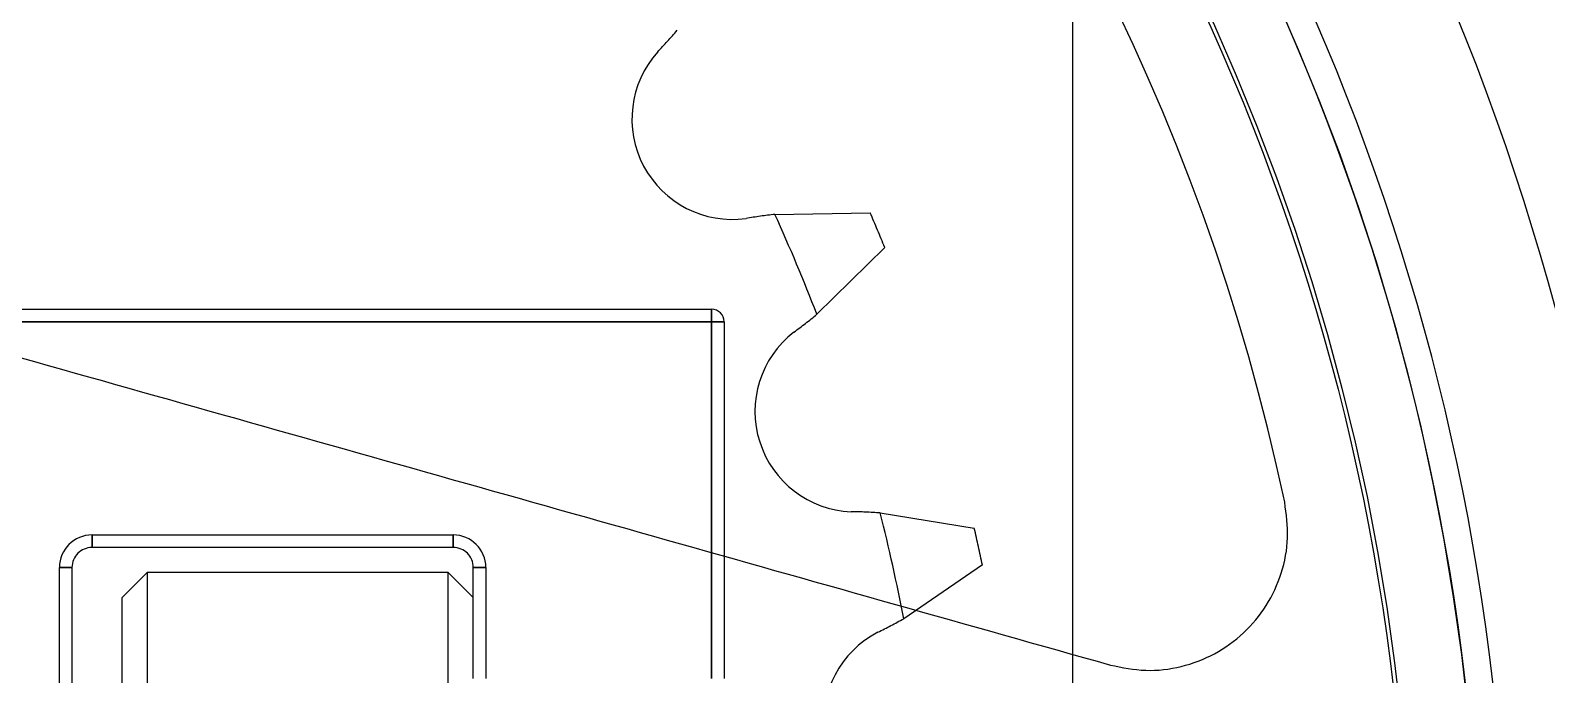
# Model space of a CAD drawing. Header units: metres. Extents: x 0 to 63075, y 0 to 44550.
# Drawn here: x 36059.4 to 36119.9, y 35175.2 to 35200.9 of the extents above; entities that cross this region are included whole.
import ezdxf

# ---------------------------------------------------------------- set-up
doc = ezdxf.new("R2010")
doc.units = ezdxf.units.M
doc.header["$LTSCALE"] = 75
doc.linetypes.add('DASHDOT', pattern=[25.4, 12.7, -6.35, 0, -6.35])
doc.linetypes.add('HIDDEN2', pattern=[4.7625, 3.175, -1.5875])
for name, color, linetype in [('SDM', 7, 'Continuous'), ('SFU', 3, 'DASHDOT'), ('SL4', 4, 'Continuous'), ('ST1', 7, 'HIDDEN2')]:
    doc.layers.add(name, color=color, linetype=linetype)

# ---------------------------------------------------------------- blocks, each defined once
blk = doc.blocks.new('A$Ce03ead7b')
at = {"layer": 'SFU'}
blk.add_line((288.647, 1685.352), (288.647, 1622.652), dxfattribs=at)
at = {"layer": 'SL4'}
for p, q in [((241.913, 1648.85), (274.263, 1648.85)), ((274.263, 1648.85), (274.263, 1648.35)), ((274.263, 1648.35), (241.913, 1648.35)), ((274.263, 1648.35), (274.763, 1648.35)), ((274.263, 1639.145), (274.263, 1648.35)), ((274.763, 1648.35), (274.763, 1639.004))]:
    blk.add_line(p, q, dxfattribs=at)
for radius in [125, 123.91, 122.777, 119.686, 89.286]:
    blk.add_circle((212.762, 1623.35), radius, dxfattribs=at)
for centre, radius, start, end in [((212.762, 1623.35), 104.464, 171.10617, 157.38407), ((212.762, 1623.35), 98.5, 170.88256, 157.60769), ((212.762, 1623.35), 93.236, 168.80946, 159.68078), ((212.762, 1623.35), 92.147, 167.89305, 74.24512), ((212.762, 1623.35), 86.207, 11.91738, 136.57286), ((274.263, 1648.35), 0.5, 0, 90)]:
    blk.add_arc(centre, radius, start, end, dxfattribs=at)
for points, knots in [([(152.681, 1673.445), (158.394, 1671.834), (169.82, 1668.61), (186.975, 1663.77), (204.168, 1658.92), (221.419, 1654.053), (238.67, 1649.186), (255.866, 1644.335), (273.025, 1639.494), (284.453, 1636.27), (290.167, 1634.658)], [0, 0, 0, 0, 0.124879, 0.249755, 0.374717, 0.499956, 0.625212, 0.750198, 0.875098, 1, 1, 1, 1]), ([(290.167, 1634.658), (290.633, 1634.563), (291.566, 1634.373), (292.999, 1634.55), (294.338, 1635.058), (295.506, 1635.897), (296.425, 1637.004), (297.026, 1638.309), (297.302, 1639.731), (297.175, 1640.678), (297.111, 1641.152)], [0, 0, 0, 0, 0.124882, 0.250059, 0.375242, 0.500121, 0.625145, 0.750171, 0.87515, 1, 1, 1, 1])]:
    blk.add_open_spline(points, degree=3, knots=knots, dxfattribs=at)
at = {"layer": 'ST1'}
for p, q in [((276.786, 1652.628), (280.586, 1652.697)), ((281.167, 1651.314), (278.461, 1648.646)), ((274.263, 1648.35), (274.263, 1648.85)), ((274.263, 1648.85), (274.263, 1648.35)), ((274.263, 1648.35), (274.263, 1648.85)), ((241.913, 1648.35), (274.263, 1648.35)), ((274.263, 1648.35), (274.763, 1648.35)), ((274.263, 1648.35), (274.263, 1634.12)), ((274.763, 1648.35), (274.263, 1648.35)), ((274.763, 1648.35), (274.263, 1648.35)), ((280.984, 1640.726), (284.736, 1640.115)), ((249.563, 1639.85), (263.963, 1639.85)), ((249.563, 1639.85), (249.563, 1639.35)), ((249.563, 1639.35), (249.563, 1639.85)), ((249.563, 1639.85), (249.563, 1639.35)), ((249.563, 1639.35), (249.563, 1639.85)), ((263.963, 1639.85), (263.963, 1639.35)), ((263.963, 1639.35), (263.963, 1639.85)), ((263.963, 1639.85), (263.963, 1639.35)), ((263.963, 1639.35), (263.963, 1639.85)), ((263.963, 1639.35), (249.563, 1639.35)), ((274.263, 1634.12), (274.263, 1639.145)), ((274.763, 1639.004), (274.763, 1634.12)), ((248.263, 1608.15), (248.263, 1638.55)), ((248.263, 1638.55), (248.763, 1638.55)), ((248.763, 1638.55), (248.263, 1638.55)), ((248.263, 1638.55), (248.763, 1638.55)), ((248.763, 1638.55), (248.263, 1638.55)), ((248.763, 1638.55), (248.763, 1608.15)), ((251.763, 1638.35), (250.763, 1637.35)), ((251.763, 1638.35), (251.763, 1623.35)), ((263.763, 1638.35), (251.763, 1638.35)), ((263.763, 1623.35), (263.763, 1638.35)), ((264.763, 1637.35), (263.763, 1638.35)), ((265.263, 1638.55), (264.763, 1638.55)), ((264.763, 1634.12), (264.763, 1638.55)), ((264.763, 1638.55), (265.263, 1638.55)), ((265.263, 1638.55), (264.763, 1638.55)), ((264.763, 1638.55), (265.263, 1638.55)), ((265.263, 1638.55), (265.263, 1634.12)), ((285.061, 1638.651), (281.922, 1636.508)), ((250.763, 1623.35), (250.763, 1637.35))]:
    blk.add_line(p, q, dxfattribs=at)
for radius in [114.333, 92.131, 89.448]:
    blk.add_circle((212.762, 1623.35), radius, dxfattribs=at)
for centre, radius, start, end in [((256.94, 1673.509), 20.92, 316.49292, 319.6702), ((275.087, 1656.432), 4, 138.02945, 277.88937), ((279.063, 1631.832), 20.92, 96.24862, 99.4259), ((212.762, 1623.35), 70.4, 21.05818, 24.57492), ((212.762, 1623.35), 73.9, 22.23506, 23.39805), ((265.187, 1664.815), 20.92, 306.2072, 309.38448), ((279.993, 1644.772), 4, 127.74373, 267.60365), ((279.512, 1619.858), 20.92, 85.96291, 89.14019), ((212.762, 1623.35), 70.4, 10.77247, 14.28921), ((212.762, 1623.35), 73.9, 11.94934, 13.11233), ((249.563, 1638.55), 1.3, 90, 180), ((249.563, 1638.55), 1.3, 90, 180), ((249.563, 1638.55), 1.3, 90, 180), ((249.563, 1638.55), 1.3, 90, 180), ((263.963, 1638.55), 1.3, 0, 90), ((263.963, 1638.55), 1.3, 0, 90), ((263.963, 1638.55), 1.3, 0, 90), ((263.963, 1638.55), 1.3, 0, 90), ((249.563, 1638.55), 0.8, 90, 180), ((263.963, 1638.55), 0.8, 0, 90), ((271.748, 1654.788), 20.92, 295.92149, 299.09877), ((282.737, 1632.423), 4, 117.45802, 257.31794)]:
    blk.add_arc(centre, radius, start, end, dxfattribs=at)

msp = doc.modelspace()

# ---------------------------------------------------------------- block references
at = {"layer": 'SDM'}
msp.add_blockref('A$Ce03ead7b', (35812.302, 33540.915), dxfattribs=at)

doc.saveas('drawing.dxf')
